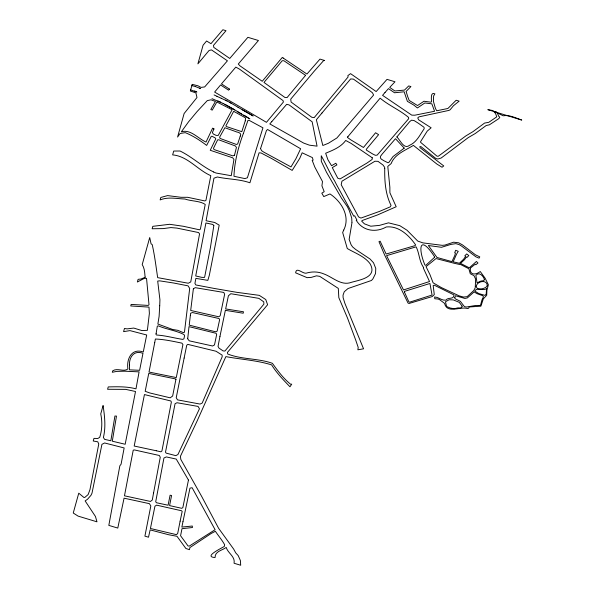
<?xml version="1.0" encoding="UTF-8"?>
<svg xmlns="http://www.w3.org/2000/svg" width="595" height="595" viewBox="0 0 595 595"><rect width="100%" height="100%" fill="white"/><g stroke="black" fill="none" stroke-linecap="round" stroke-linejoin="round"><path stroke-width="0.89" d="M351.957 222.589L351.712 218.038L349.354 210.719L347.421 206.718L341.515 198.232L326.521 172.29L321.3 161.327L321.255 155.734C325.941 164.19 329.749 172.974 334.792 181.222A38.34 12.614 69.5 0 0 337.38 186.205L353.735 216.163L354.687 215.784L356.933 220.105L356.241 220.291C362.734 231.053 375.765 232.913 386.244 226.985C398.724 225.542 409.077 235.412 415.645 244.939L414.96 245.661L386.118 254.02L380.146 241.206L378.97 241.659L384.541 254.809L408.029 303.056L409.055 303.472L432.238 296.555L434.283 294.599L433.182 285.533L434.253 285.176L454.067 294.971C453.799 300.088 448.08 296.771 445.856 300.185C441.691 300.72 438.716 297.084 434.61 296.964L434.774 298.727L438.121 299.054A5.868 5.191 17.8 0 1 439.98 299.94L444.569 303.391C447.068 314.138 460.314 306.217 467.425 308.522L468.748 308.195L469.21 306.975L480.909 306.187L483.326 298.839L486.717 295.291L486.896 290.308L488.376 284.774L485.133 278.222L480.254 271.528C476.171 274.853 469.634 275.656 470.303 268.449M351.942 222.835L349.146 239.421L351.095 244.731L352.642 246.962L355.676 249.476L370.097 259.056L373.541 262.812L375.765 268.442L375.549 273.522L372.916 278.877L371.444 280.483L348.023 288.53L344.267 291.728L343.032 295.172L343.114 297.679L344.899 303.376L363.56 348.804L357.878 349.808L358.205 347.413L355.669 339.968L347.51 318.05L338.83 297.671L338.302 288.397L319.716 276.348L316.466 275.827L311.363 277.367L307.117 277.664L295.611 272.83C296.444 265.913 303.353 275.106 307.228 272.874C312.94 271.357 318.868 271.714 324.29 274.094C333.036 277.382 341.441 286.202 351.466 282.298C360.295 279.821 377.669 277.218 370.083 263.741C364.586 256.289 355.059 253.098 347.272 248.524L342.661 232.496L343.732 230.072M253.172 115.98L242.18 109.673M192.2 84.393L190.363 91.005L195.889 92.879L196.982 97.513L184.115 113.533L177.585 137.043L180.054 133.511L185.261 132.648C192.973 135.757 200.054 140.405 206.666 145.418L211.262 136.374L212.036 136.233L215.36 138.04L215.784 138.821L210.243 150.275L232.66 157.787L233.939 159.467L231.239 175.718L215.985 173.019L213.605 171.977M243.288 133.711C238.231 147.344 234.467 161.877 233.969 176.284L244.872 178.589L247.401 177.779L262.938 127.813L249.067 120.309L247.959 120.413L243.333 133.592M343.739 230.049C350.581 216.461 341.478 201.526 329.98 193.94L323.777 196.588L321.813 193.167L324.193 191.694L321.925 185.826L322.49 181.564L314.777 167.009L312.174 160.315L313.126 160.114L312.39 157.601L302.163 152.796L299.783 158.285L292.182 170.408L271.64 158.538L261.079 152.975L259.085 152.811L249.915 182.777C239.391 179.095 228.153 179.34 217.346 176.983L213.932 178.21L206.086 220.745L214.75 222.485L219.198 225.155L209.336 275.24L207.841 280.371L195.881 278.371L194.929 283.451L195.867 284.968L214.111 288.426L236.609 292.301L259.264 295.351L265.757 299.53L267.601 304.729L227.409 352.456L227.729 354.003C241.875 359.64 258.051 358.16 272.413 363.322C277.753 370.819 283.436 378.48 290.665 384.273L291.736 384.139L289.973 386.78C283.384 379.945 276.66 373.02 271.625 364.891C256.951 360.295 240.93 359.469 225.869 356.606L197.161 420.903L180.426 456.276L180.813 459.407L201.668 496.401L218.61 528.293L233.671 549.103L235.732 552.874L238.208 555.604L240.38 560.505L240.7 565.25L234.066 563.249C235.397 556.541 227.959 553.305 226.204 547.422C222.307 550.42 214.825 551.253 215.085 557.508C202.791 556.95 222.151 547.936 224.345 546.389L224.627 544.693C221.987 539.977 218.41 535.812 215.368 531.276L211.18 533.484L189.909 547.571L189.455 549.661L185.885 548.493L176.998 536.296L168.638 534.734L150.141 529.892L148.505 537.211L144.905 536.147L150.818 505.966L149.405 503.66L124.058 498.179L117.788 528.07L108.818 525.392L119.848 465.803L121.083 464.197L124.154 447.953L104.608 442.97L101.931 444.346L91.994 493.181L90.961 495.33L87.554 499.212L85.145 500.93L95.453 516.467L96.985 521.822L78.086 516.11L73.252 513.024L78.756 493.181L83.969 497.509L84.854 497.375L88.112 494.609L89.934 489.782L98.763 443.989L97.751 441.795L93.237 441.007L93.965 438.374L97.833 438.485L99.715 437.34C102.184 429.776 102.355 421.662 100.756 413.904L103.084 405.53C104.638 416.128 105.984 426.875 103.389 437.496L104.631 439.378L110.841 440.754L114.917 416.031L116.486 416.076L112.299 441.2L125.181 444.264L135.511 391.503L125.709 389.375L107.591 389.271L108.245 386.921C117.483 386.713 127.003 386.4 135.98 388.847L139.096 371.868L124.675 371.191L116.709 371.384L112.306 372.277L112.708 370.841C117.416 367.628 123.678 372.277 127.91 368.967C126.363 359.313 131.502 347.733 143.269 352.002L146.69 334.992L129.978 330.612L123.589 331.638L124.467 328.477L127.092 328.886L133.749 328.068L141.922 330.567L147.381 330.329L149.375 313.387L148.995 307.117L130.759 305.964L131.145 304.417L148.177 305.421L149.003 304.744L146.548 278.386L144.414 278.304L137.371 282.015L138.107 279.338L140.948 279.025L145.604 277.121L145.016 276.549C144.793 273.194 144.555 268.152 142.212 264.582L149.709 237.531L151.078 243.831L152.208 244.605C154.655 255.381 156.016 266.56 157.66 277.642L188.295 283.235L190.75 281.918L199.556 233.902L198.581 232.556L176.856 228.086L170.914 227.58L163.179 228.606L152.142 228.755L152.811 226.331L169.597 224.293L183.394 226.286L199.489 229.811L200.351 229.194L205.23 204.427C199.794 200.716 191.397 201.355 184.926 199.02C176.581 198.737 168.199 196.618 160.144 199.92L160.829 197.451L167.589 195.599L181.044 197.302L187.693 197.302L204.873 200.939L205.929 200.418L210.823 175.681C197.473 169.865 187.633 156.121 172.639 154.893L173.703 151.048L180.054 151.011C191.917 156.745 201.638 166.206 213.598 171.97M470.519 267.973L475.264 264.158L475.836 264.723L477.964 263.012L476.416 261.465L469.299 267.839L460.471 263.369L464.502 259.71L466.383 257.01L466.941 257.457L468.815 255.567L466.725 253.924L464.844 255.768L465.625 256.333L463.639 259.182L459.362 263.258L453.055 261.793C455.197 257.791 456.172 254.162 458.254 251.328L455.644 250.302L454.692 252.786L455.458 253.039L454.833 255.337L451.932 261.622L436.99 257.471L428.378 245.519L441.505 247.297L450.861 244.411L455.889 243.638L459.266 244.657L461.512 246.055L475.859 256.78L479.072 258.156L479.763 256.862L475.442 254.809L462.441 244.88L458.663 242.797L453.635 242.195L444.956 245.081L442.256 245.341L422.889 242.879L417.772 241.094L406.973 230.198L399.766 225.654L388.49 222.842L379.588 225.356L370.782 226.219L364.452 223.854L361.663 221.124L362.229 220.5L377.542 214.936L396.188 206.74L389.904 192.773L389.866 187.246L387.784 166.399L391.16 163.558C394.686 154.127 405.47 150.357 413.406 145.388L436.856 164.042L442.048 167.255L443.744 165.923L420.159 147.753L419.743 146.727L420.858 146.563L435.919 158.515L437.853 159.014L441.148 158.032L468.243 137.609L475.279 133.511L486.16 125.538L489.41 124.809L498.603 118.762L499.74 117.557L499.622 117.014L498.625 116.151L497.279 112.79L495.947 111.711L493.872 111.347L503.206 115.772C509.588 114.709 515.813 117.988 521.748 120.071L487.833 109.659L492.92 110.566L495.583 113.556L496.765 116.828L488.793 122.317L484.575 123.068L473.018 131.607L465.811 135.935L438.366 156.202L437.028 156.21L420.62 142.331L420.591 141.647L427.217 131.138L431.122 127.791L418.59 119.781L417.749 117.862L419.021 116.843L448.98 110.387L450.118 109.785L453.435 105.754L459.132 101.15L456.164 100.25L447.901 108.483L436.671 110.774L435.406 108.342L433.398 101.321L433.636 95.944L434.9 93.824C430.245 91.496 431.509 99.268 431.472 101.812L430.906 102.176L423.967 101.247L417.549 105.538L409.174 100.436L407.649 96.479L406.11 91.444L410.914 86.58L408.743 85.918L404.488 90.083L394.872 90.975L389.725 87.398L394.998 81.768L387.025 79.358L376.166 91.556L350.559 73.639L347.852 75.632L348.09 76.978L314.19 117.632L311.832 117.289L291.096 102.057L290.724 99.164L313.929 71.526L323.792 60.407L324.632 60.504L319.984 59.098L306.938 74.055L283.227 58.079M196.886 92.054L190.668 89.919M214.081 94.932L216.967 96.293M156.247 450.757L134.187 446.034L144.436 394.574L170.847 400.978L171.367 402.086L161.929 450.943L160.903 451.813L156.292 450.765M192.215 84.371L197.927 85.784L201.013 87.398L204.673 86.922L227.424 60.816L211.485 49.898L209.09 50.449L197.904 63.844L203.066 45.227L206.577 41.003L210.987 43.673L222.857 29.75L225.996 30.702L213.493 45.384L213.791 47.392L229.752 58.459L247.884 37.314L258.446 40.505L238.29 64.029L239.919 65.814L262.239 81.284L282.305 57.432L283.22 58.072M195.309 86.513L200.389 88.499L199.727 88.209M191.858 85.635L195.361 86.476M216.915 96.316L221.266 98.272M221.214 98.294L227.082 100.934M229.454 102.206L231.276 103.255M211.976 98.666L223.162 103.478M217.844 100.942L220.767 102.176M194.669 90.961L196.238 91.712M237.383 111.681L249.855 118.896M228.368 106.267L223.17 103.433M224.992 104.467L234.646 109.919M243.779 115.17L246.04 116.434M229.447 102.243L225.557 100.161M229.194 106.721L233.366 109.056M252.83 115.742L238.03 107.279M241.615 113.957L233.523 109.19M238.082 107.264L229.774 102.385M246.256 116.583L248.829 118.375M188.459 480.061L182.836 507.632L181.728 508.316L169.59 505.594L171.576 495.523L170.096 495.196L168.088 505.229L156.448 502.738L155.704 501.786L163.945 458.016L166.325 456.93L176.246 459.08L188.459 480.061M159.72 305.741L159.103 316.421L157.868 324.044L172.587 329.466L177.875 330.344L183.223 332.59L184.443 332.27L189.693 288.449L188.079 285.86L173.621 283.004L159.668 280.847L157.697 281.071L159.929 299.768L159.72 305.741M454.736 297.798L455.346 298.854L460.322 301.286L464.487 306.715L466.755 306.983L475.576 305.48L480.485 305.413L481.987 299.887L483.46 296.764L482.709 295.685L477.197 293.722L474.066 291.929L467.373 297.909L464.933 298.452L455.473 295.737L454.736 297.798M213.836 225.579L210.444 247.401L204.725 276.72L204.472 277.434L201.809 277.367L195.71 275.968L205.915 222.976L212.817 224.464L213.836 225.579M384.742 168.452C384.534 181.021 385.322 193.933 391.041 205.357L390.298 206.829L379.759 211.314L360.92 218.082L358.54 216.878L341.21 184.718L341.939 181.207L374.932 161.238L378.026 161.349L383.076 165.098L384.615 167.284L384.742 168.452M484.389 279.3L483.847 280.632L480.946 281.056L477.056 282.841L475.874 275.418C478.975 271.223 483.304 275.968 484.389 279.3M129.465 364.839L129.465 369.852L139.617 370.306L142.971 353.333C134.135 349.86 129.197 357.007 129.465 364.839M245.289 120.83L241.808 131.681L226.792 126.683L225.862 125.924L233.671 111.317L245.512 117.862L245.289 120.83M396.85 136.976C400.167 139.825 403.946 150.029 409.62 145.262C416.738 142.227 420.003 134.678 424.19 128.736L424.027 127.271L418.404 123.269L414.075 120.554L411.524 120.197L409.695 121.625L396.85 136.976M475.316 286.232L475.234 287.787L473.761 290.553L467.12 296.667L463.475 297.046L459.176 295.864L441.326 287.556L433.115 282.818L429.992 274.697L426.035 266.657L436.016 258.557L454.111 263.25L459.444 264.448L459.757 264.068L468.867 268.747L470.266 273.715L473.977 275.656L475.606 279.04L475.316 286.232M187.767 338.243L187.708 338.912L189.284 340.838L212.571 345.993L214.498 344.936L216.669 334.472L216.074 333.297L189.002 326.64L187.767 338.243M372.262 157.794L372.135 159.438L366.944 163.067L340.08 178.931L337.789 178.225L332.285 167.604L336.904 164.919L335.825 163.246L331.579 165.722L327.934 159.795L325.658 153.235C332.977 150.208 340.928 147.084 345.71 140.465L351.028 143.35L372.262 157.794M434.618 257.233L425.767 265.37L424.897 264.976C417.697 247.602 419.78 234.066 434.588 256.809L434.618 257.233M404.355 291.855L408.765 301.672L409.598 302.186L432.059 295.046L429.925 283.488L404.407 291.401L404.355 291.855M462.114 306.15L461.757 307.355L460.656 307.979L458.016 307.86L454.193 308.731L450.199 308.017L446.57 306.477L445.477 301.754L449.143 299.761L453.278 299.895L459.281 302.357L462.114 306.15M193.375 288.791L190.69 310.449L218.722 316.778L220.18 315.767L224.635 294.25L223.787 292.435L195.242 287.675L193.375 288.791M190.348 315.551L189.21 325.13L213.947 331.385L216 331.779L217.168 331.11L219.644 319.664L219.049 318.533L192.46 312.539L190.631 313.253L190.348 315.551M234.482 155.295L232.824 155.868L214.022 149.546L213.508 148.274L217.621 139.885L218.744 139.788L235.412 145.983L236.446 147.396L234.482 155.295M486.539 288.657L486.219 293.967L485.081 295.41L478.744 293.558L474.795 291.029C476.669 287.132 483.244 291.141 486.539 288.657M156.106 333.579L155.972 334.45L156.611 335.022C165.447 335.573 174.015 338.034 182.762 339.403L183.937 338.786L184.569 335.669L183.937 334.509C175.793 330.389 166.741 329.459 158.367 325.874L157.318 326.12L156.106 333.579M154.73 342.527L149.018 372.054L176.284 377.557L182.933 344.55L181.892 343.137C173.19 341.329 164.108 339.336 155.377 339.024L154.73 342.527M487.268 285.756C486.085 288.887 475.145 291.252 476.454 285.496C477.837 281.078 487.216 279.33 487.268 285.756M153.592 492.831L152.275 500.031L150.468 501.444L124.474 495.813L128.371 475.338A90.403 7.066 -77 0 1 129.732 468.22L133.243 450.125L134.5 449.946L159.326 455.487L160.271 457.235L153.592 492.831M180.129 521.146L177.667 533.566L176.395 534.645L150.431 528.486L154.938 506.226L156.567 505.14L181.557 510.763L182.182 511.395L180.129 521.146M182.97 521.689L181.854 527.081L192.289 526.025L192.445 527.52L181.996 528.68L180.568 535.723L188.013 545.92L189.217 546.128L215.1 529.706L192.118 487.707L189.969 488.153L182.97 521.689M172.505 416.731L165.492 452.178L166.184 453.13L175.837 455.658L177.957 454.491L199.459 408.765L198.053 406.415L176.998 402.741L175.071 403.693L172.505 416.731M184.13 358.041L176.224 397.72L177.511 399.87L200.061 404.072L202.166 403.083L222.166 356.814L222.128 355.126L216.074 351.258L187.804 344.379L186.733 345.241L184.13 358.041M175.912 379.432L172.654 396.002L170.207 397.832L149.747 392.953L145.187 391.302L148.743 373.452L175.994 379.008L175.912 379.432M219.957 336.428L218.038 346.387L218.938 348.068L223.103 350.916L224.91 351.043L263.905 304.142L263.741 301.851L258.87 298.363L230.808 293.722L228.398 295.804L225.646 308.931L243.489 311.787L243.199 313.215L225.349 310.337L219.957 336.428M423.566 267.482L423.335 268.018L429.531 281.532L403.499 289.943L386.579 255.649L416.113 246.843C419.423 253.091 419.125 261.376 423.566 267.482M404.221 148.125L393.012 156.567L388.788 162.524L387.925 162.74L383.805 160.68L381.231 159.073L380.361 157.794L380.54 156.262L382.161 154.083L395.482 138.702L404.221 148.125M240.246 136.091L237.673 143.99L236.312 144.451L220.031 138.404L219.652 137.125L224.88 127.732L228.22 128.922A152.595 70.069 17.4 0 1 236.855 132.008C238.863 132.224 241.905 133.711 240.246 136.091M260.55 148.609L261.584 150.661L263.526 151.985L290.985 166.912L295.908 158.731L300.624 148.757L267.549 129.479L266.434 130.55L260.55 148.609M213.836 129.189L212.393 132.521L213.285 133.979L216.045 135.355L218.216 135.444L232.117 109.748L216.863 101.983L212.229 110.112L210.823 109.51L215.427 101.44L210.987 99.811L207.283 100.615L197.019 111.644L188.556 121.819L181.349 131.785C190.697 128.981 198.128 138.65 206.019 142.049L212.608 128.163L214.036 128.743L213.836 129.189M215.933 100.577L215.933 100.577M229.454 89.086L228.621 90.172L220.574 84.966L214.631 92.076C231.805 102.139 249.268 112.091 266.448 122.339L283.413 102.013L283.004 100.562L239.458 69.117L235.806 67.116L221.466 83.895L229.454 89.086M347.859 136.731L347.368 137.356L350.641 139.751L363.456 147.486L375.586 132.752L376.293 133.191L378.606 134.663L366.237 149.382L366.438 150.126L372.626 153.949L375.289 155.273L377.133 155.161L408.653 118.732L408.601 117.438C399.736 109.978 389.004 105.605 380.116 98.168L347.859 136.731M305.577 75.349L287.095 97.573L284.983 97.506L263.994 82.437L282.238 60.727L283.86 60.727L305.577 75.349M321.977 113.013L316.354 119.766L322.832 145.5L328.343 143.291L336.896 137.973L373.593 95.036L372.477 92.827L369.949 90.812L353.4 79.098L350.626 78.949L321.977 113.013M271.789 121.633L269.81 123.931L303.636 143.068L309.363 145.15L317.061 146.154L312.152 121.811L289.066 104.898L286.671 104.318L271.789 121.633M385.024 92.463L382.563 95.349L411.77 115.14L414.789 115.207L434.573 111.265L431.851 103.842L424.837 102.972L417.422 107.963L413.889 105.129L407.382 101.343L404.154 91.794L394.53 92.768L388.468 88.633L385.024 92.463"/></g></svg>
